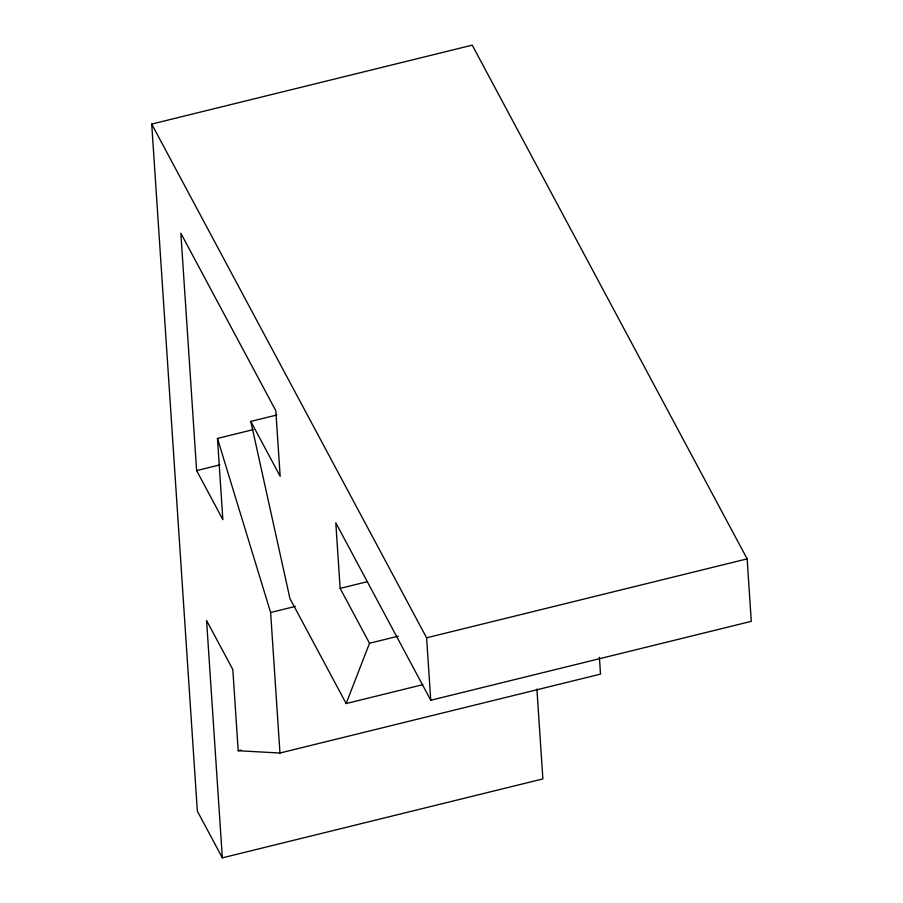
<?xml version="1.0" encoding="UTF-8"?>
<svg xmlns="http://www.w3.org/2000/svg" width="903" height="903" viewBox="0 0 903 903"><rect width="100%" height="100%" fill="white"/><g stroke="black" fill="none" stroke-linecap="round" stroke-linejoin="round"><path stroke-width="1.35" d="M422.864 684.666L346.154 703.55L369.508 643.252L340.149 588.384L335.792 522.803L430.754 700.265L751.285 621.343L747.142 558.878L472.246 45.15L151.715 124.083L197.351 811.142L222.341 857.85L542.872 778.917L536.901 689.034M346.154 703.55L289.919 598.475L250.808 421.419L276.837 415.008M250.808 421.419L280.167 476.299L275.81 410.707L180.848 233.245L196.617 470.598L222.86 519.631L217.465 438.429L253.077 429.659M196.617 470.598L219.903 464.864M340.149 588.384L367.544 581.634M222.341 857.85L206.573 620.496L232.816 669.541L238.2 750.732L279.964 753.034L270.629 612.505L295.292 606.432M369.508 643.252L398.268 636.175M151.715 124.083L426.6 637.811L747.142 558.878M238.2 750.732L240.943 750.066M279.964 753.034L600.506 674.112L599.389 657.249M217.465 438.429L270.629 612.505M426.6 637.811L430.754 700.265"/></g></svg>
